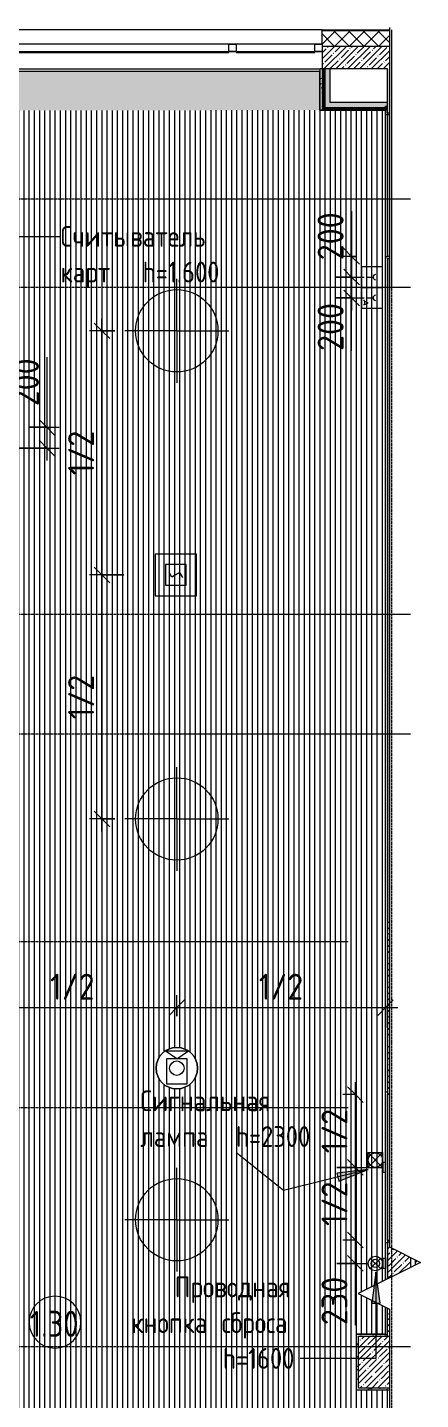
# Model space of a CAD drawing. Header units: millimetres. Extents: x 1311 to 195818, y -8553 to 29000.
# Drawn here: x 44247 to 48033, y 10590 to 23800 of the extents above; entities that cross this region are included whole.
import ezdxf

# ---------------------------------------------------------------- set-up
doc = ezdxf.new("R2010")
doc.units = ezdxf.units.MM
doc.linetypes.add('Осевая', pattern=[31.75, 6.35, -4.7625, 15.875, -4.7625])
for name, color, linetype, lineweight in [('A-ANNO-DIMS', 7, 'Continuous', 9), ('A-ANNO-DIMS-100', 7, 'Continuous', 9), ('A-AREA-IDEN', 7, 'Continuous', 9), ('A-CLNG-PATT', 7, 'Continuous', 9), ('A-DETL-GENF', 7, 'Continuous', 9), ('A-GLAZ', 7, 'Continuous', 9), ('A-GLAZ-1', 7, 'Continuous', 13), ('A-WALL', 7, 'Continuous', 9), ('I-WALL', 7, 'Continuous', 9), ('Q-SPCQ', 7, 'Continuous', 9), ('S-COLS', 7, 'Continuous', 9), ('Оси', 7, 'Continuous', 9), ('Оси-2', 7, 'Осевая', 9)]:
    doc.layers.add(name, color=color, linetype=linetype, lineweight=lineweight)
for name, color, linetype, lineweight, true_color in [('A-ANNO-NOTE', 1, 'Continuous', 9, 0xff0000), ('A-CLNG-1', 7, 'Continuous', 9, 0xeaeaea), ('A-WALL-1', 7, 'Continuous', 9, 0x3c3c3c), ('A-WALL-2', 7, 'Continuous', 9, 0x535353), ('A-WALL-FNSH-1', 7, 'Continuous', 9, 0x3c3c3c), ('G-ANNO-TEXT-1', 7, 'Continuous', 9, 0x3c3c3c), ('I-WALL-1', 7, 'Continuous', 9, 0x535353), ('Q-SPCQ-1', 7, 'Continuous', 9, 0x008040), ('Q-SPCQ-2', 1, 'Continuous', 9, 0xff0000), ('S-COLS-1', 9, 'Continuous', 9, 0x808080), ('S-COLS-2', 7, 'Continuous', 9, 0x3c3c3c)]:
    doc.layers.add(name, color=color, linetype=linetype, lineweight=lineweight, true_color=true_color)
doc.layers.add('A-CLNG-PATT-1', color=7, linetype='Continuous', lineweight=9, transparency=1)
doc.styles.add('GOST Common_2', font='GOST_Common.ttf', dxfattribs={"width": 0.9, "height": 200})
doc.styles.add('GOST Common_3', font='GOST_Common.ttf', dxfattribs={"width": 0.9, "height": 250})
doc.styles.add('ISOCPEUR', font='isocpeur.ttf', dxfattribs={"width": 0.9, "height": 250})
doc.dimstyles.new('ISO-2_5_0_9К_БОЛЬШОЙ', dxfattribs={"dimscale": 304.8, "dimtxt": 248.995294, "dimasz": 0.492126, "dimexe": 0.393701, "dimexo": 0.984252, "dimgap": 0, "dimtad": 1, "dimdec": 0, "dimrnd": 10, "dimzin": 0, "dimdsep": 46, "dimtxsty": 'ISOCPEUR', "dimblk1": 'OBLIQUE', "dimblk2": 'OBLIQUE', "dimsah": 1, "dimcen": 0.09, "dimdle": 0.393701, "dimazin": 0, "dimtfac": 1, "dimtdec": 4, "dimtix": 1, "dimtmove": 0, "dimatfit": 3, "dimfxl": 1, "dimtvp": 1, "dimtolj": 1, "dimtzin": 0, "dimarcsym": 2})
doc.dimstyles.new('ISO-2_5_0_9К_БОЛЬШОЙ_1', dxfattribs={"dimscale": 304.8, "dimtxt": 248.995294, "dimasz": 0.492126, "dimexe": 0.393701, "dimexo": 0.984252, "dimgap": 0, "dimtad": 1, "dimdec": 0, "dimrnd": 10, "dimzin": 0, "dimdsep": 46, "dimtxsty": 'ISOCPEUR', "dimblk1": 'OBLIQUE', "dimblk2": 'OBLIQUE', "dimsah": 1, "dimcen": 0.09, "dimdle": 0.393701, "dimazin": 0, "dimtfac": 1, "dimtdec": 4, "dimtix": 1, "dimtmove": 1, "dimatfit": 3, "dimfxl": 1, "dimtvp": 1, "dimtolj": 1, "dimtzin": 0, "dimarcsym": 2})
pattern_1 = [(45, (9445.765, 0), (-57.02463, 57.02463), []), (45, (9502.79, 0), (-57.02463, 57.02463), [100.806, -20.161, 3.353, -16.808])]
pattern_2 = [(0, (9445.765, 0), (121.92, 30.48), [10.058, -81.382, 10.058, -81.382, -487.68]), (0, (9445.765, 0), (121.92, 30.48), [-182.88, 10.058, -172.822, 10.058, -81.382, -213.36]), (0, (9445.765, 0), (121.92, 30.48), [-457.2, 10.058, -50.902, 10.058, -142.342]), (120, (9491.485, 15.24), (-87.356454, 90.345817), [10.058, -81.382, 10.058, -81.382, -487.68]), (120, (9491.485, 15.24), (-87.356454, 90.345817), [-182.88, 10.058, -172.822, 10.058, -81.382, -213.36]), (120, (9491.485, 15.24), (-87.356454, 90.345817), [-457.2, 10.058, -50.902, 10.058, -142.342]), (240, (9506.725, 76.2), (-34.563546, -120.825817), [10.058, -81.382, 10.058, -81.382, -487.68]), (240, (9506.725, 76.2), (-34.563546, -120.825817), [-182.88, 10.058, -172.822, 10.058, -81.382, -213.36]), (240, (9506.725, 76.2), (-34.563546, -120.825817), [-457.2, 10.058, -50.902, 10.058, -142.342])]
pattern_3 = [(45, (9445.76, 0), (-106.066, 106.066), []), (135, (9445.76, 0), (-106.066, -106.066), [])]

# ---------------------------------------------------------------- blocks, each defined once
blk = doc.blocks.new('120_Окно_СКБ_2Ст - 120_Окно_СКБ_2Ст 3100х2500 _мал_створка слева_-22446080-Сводный план потолков 1 этажа в осях 1-12')
at = {"layer": 'A-GLAZ'}
for p, q in [((1550, -57), (-1550, -57)), ((-1550, -127), (1550, -127))]:
    blk.add_line(p, q, dxfattribs=at)
at = {"layer": 'A-GLAZ-1'}
for p, q in [((-1550, -127), (-1550, -57)), ((-1550, -57), (-1480, -57)), ((-1480, -127), (-1550, -127)), ((-1480, -57), (-1480, -127)), ((-1480, -127), (-1480, -137)), ((-1430, -137), (-1430, -127)), ((600, -137), (600, -127)), ((650, -127), (650, -57)), ((650, -57), (720, -57)), ((720, -127), (650, -127)), ((650, -137), (650, -127)), ((720, -57), (720, -127)), ((720, -127), (720, -137)), ((770, -137), (770, -127)), ((1430, -137), (1430, -127)), ((1480, -127), (1480, -57)), ((1480, -57), (1550, -57)), ((1550, -127), (1480, -127)), ((1480, -137), (1480, -127)), ((1550, -57), (1550, -127)), ((-1480, -137), (650, -137)), ((720, -137), (1480, -137))]:
    blk.add_line(p, q, dxfattribs=at)
blk = doc.blocks.new('BSC_Колонна _Прямоугольная - 500х500-V52-Сводный план потолков 1 этажа в осях 1-12')
at = {"layer": 'S-COLS-1'}
h = blk.add_hatch(dxfattribs=at)
h.set_pattern_fill('FP_76', color=256, style=0, pattern_type=2)
h.set_pattern_definition([(45, (-38240, -10950), (-57.02463, 57.02463), []), (45, (-38182.975, -10950), (-57.02463, 57.02463), [100.806, -20.161, 3.353, -16.808])])
h.paths.add_polyline_path([(-250, -250), (48, -250), (48, 250), (-250, 250), (-250, -70)])
at = {"layer": 'S-COLS-2'}
for p, q in [((-250, 250), (48, 250)), ((-250, -250), (-250, 250)), ((48, -250), (-250, -250))]:
    blk.add_line(p, q, dxfattribs=at)
blk = doc.blocks.new('Видеокамера - Желтый-29490382-Сводный план потолков 1 этажа в осях 1-12')
at = {"layer": 'Q-SPCQ-1'}
for p, q in [((89, 100), (-151, 100)), ((-151, 100), (-151, -100)), ((89, 0), (167, 111)), ((89, -100), (89, 100)), ((89, 0), (167, -111)), ((167, 111), (167, -111)), ((-151, -100), (89, -100))]:
    blk.add_line(p, q, dxfattribs=at)
for radius in [200, 70]:
    blk.add_circle((0, 0), radius, dxfattribs=at)
for start, end in [(0, 180), (180, 360)]:
    blk.add_arc((0, 0), 200, start, end, dxfattribs=at)
blk = doc.blocks.new('Проводная кнопка сброса GC-0421W1 - Кнопка выхода 2-29715370-Сводный план потолков 1 этажа в осях 1-12')
at = {"layer": 'Q-SPCQ-1'}
for p, q in [((75, 148), (174, 49)), ((174, 147), (75, 48)), ((75, 0), (75, 21)), ((75, 21), (175, 21)), ((175, 0), (75, 0)), ((175, 21), (175, 0))]:
    blk.add_line(p, q, dxfattribs=at)
for centre, radius in [((124, 97), 70), ((125, 98), 40)]:
    blk.add_circle(centre, radius, dxfattribs=at)
blk = doc.blocks.new('оповещатель охранно-звуковойrfa - Сигнальная лампа-29714515-Сводный план потолков 1 этажа в осях 1-12')
at = {"layer": 'Q-SPCQ-1'}
for p, q in [((267, 169), (125, 169)), ((125, 169), (125, 27)), ((125, 169), (267, 27)), ((267, 169), (125, 27)), ((267, 169), (267, 27)), ((75, 0), (75, 21)), ((75, 21), (175, 21)), ((175, 0), (75, 0)), ((267, 27), (125, 27)), ((175, 21), (175, 0))]:
    blk.add_line(p, q, dxfattribs=at)
blk.add_circle((195, 97), 70, dxfattribs=at)
blk = doc.blocks.new('Извещатель потолочный - Монтируемые на перекрытии-30351624-Сводный план потолков 1 этажа в осях 1-12')
at = {"layer": 'Q-SPCQ'}
for p, q in [((-300, 300), (-300, -100)), ((100, 300), (-300, 300)), ((100, -100), (100, 300)), ((0, 200), (-200, 200)), ((-200, 200), (-200, 0)), ((-122, 139), (-75, 166)), ((-100, 100), (-122, 139)), ((0, 0), (0, 200)), ((-200, 0), (0, 0)), ((-125, 34), (-78, 61)), ((-78, 61), (-100, 100)), ((-300, -100), (100, -100))]:
    blk.add_line(p, q, dxfattribs=at)
blk = doc.blocks.new('Дистанционный пожарный извещатель - Монтируемые на перекрытии-30348713-Сводный план потолков 1 этажа в осях 1-12')
at = {"layer": 'Q-SPCQ'}
for p, q in [((0, 200), (-200, 200)), ((-200, 200), (-200, 0)), ((0, 0), (0, 200)), ((-200, 0), (0, 0)), ((-100, 50), (-100, 110)), ((-73, 28), (-73, 18)), ((-67, 28), (-73, 28)), ((-50, 64), (-67, 28)), ((-67, 28), (-37, 28)), ((-37, 28), (-50, 64)), ((-37, 28), (-32, 28)), ((-32, 28), (-32, 18))]:
    blk.add_line(p, q, dxfattribs=at)
blk.add_arc((-100, 135), 25, 180, 360, dxfattribs=at)
blk = doc.blocks.new('Извещатель пожарный ручной - Монтируемые на перекрытии-V72-Сводный план потолков 1 этажа в осях 1-12')
at = {"layer": 'Q-SPCQ'}
for p, q in [((0, 200), (-200, 200)), ((-200, 200), (-200, 0)), ((0, 0), (0, 200)), ((-200, 0), (0, 0)), ((-100, 50), (-100, 110))]:
    blk.add_line(p, q, dxfattribs=at)
blk.add_arc((-100, 135), 25, 180, 360, dxfattribs=at)
blk = doc.blocks.new('DET_L_Линия разрыва - М100-30654710-Сводный план потолков 1 этажа в осях 1-12')
at = {"layer": 'A-DETL-GENF'}
for p, q in [((11890, 300), (11740, 0)), ((12190, -300), (11890, 300)), ((11740, 0), (0, 0)), ((12340, 0), (12190, -300)), ((24080, 0), (12340, 0))]:
    blk.add_line(p, q, dxfattribs=at)
blk = doc.blocks.new('DIMBLOCK32-Сводный план потолков 1 этажа в осях 1-12')
at = {"layer": 'A-ANNO-DIMS-100'}
for p, q in [((43676, 14169), (43676, 14483)), ((45686, 14280), (45686, 14483)), ((43556, 14363), (45686, 14363)), ((43676, 14363), (43676, 14169)), ((45686, 14363), (45686, 14280))]:
    blk.add_line(p, q, dxfattribs=at)
at = {"layer": 'A-ANNO-DIMS-100', "lineweight": 20}
for p, q in [((43676, 14363), (43751, 14438)), ((45686, 14363), (45761, 14438)), ((43676, 14363), (43601, 14288)), ((45686, 14363), (45611, 14288))]:
    blk.add_line(p, q, dxfattribs=at)
at = {"layer": 'A-ANNO-DIMS-100', "color": 0, "insert": (44465, 14689), "char_height": 250, "width": 517.14, "attachment_point": 1, "line_spacing_factor": 1.149209, "style": 'ISOCPEUR'}
blk.add_mtext('1/2', dxfattribs=at)
blk = doc.blocks.new('_Oblique')
at = {"color": 0, "linetype": 'ByBlock', "lineweight": -2}
blk.add_line((-0.5, -0.5), (0.5, 0.5), dxfattribs=at)
blk = doc.blocks.new('DIMBLOCK33-Сводный план потолков 1 этажа в осях 1-12')
at = {"layer": 'A-ANNO-DIMS-100'}
for p, q in [((45686, 14280), (45686, 14483)), ((47696, 14169), (47696, 14483)), ((45686, 14363), (47816, 14363)), ((45686, 14363), (45686, 14280)), ((47696, 14363), (47696, 14169))]:
    blk.add_line(p, q, dxfattribs=at)
at = {"layer": 'A-ANNO-DIMS-100', "lineweight": 20}
for p, q in [((45686, 14363), (45761, 14438)), ((47696, 14363), (47771, 14438)), ((45686, 14363), (45611, 14288)), ((47696, 14363), (47621, 14288))]:
    blk.add_line(p, q, dxfattribs=at)
at = {"layer": 'A-ANNO-DIMS-100', "color": 0, "insert": (46475, 14689), "char_height": 250, "width": 517.14, "attachment_point": 1, "line_spacing_factor": 1.149209, "style": 'ISOCPEUR'}
blk.add_mtext('1/2', dxfattribs=at)
blk = doc.blocks.new('DIMBLOCK39-Сводный план потолков 1 этажа в осях 1-12')
at = {"layer": 'A-ANNO-DIMS-100'}
for p, q in [((44434, 20626), (44434, 20052)), ((44266, 19950), (44554, 19950)), ((44434, 19950), (44266, 19950)), ((44434, 20070), (44434, 19630)), ((44434, 20052), (44434, 19850)), ((43956, 19750), (44554, 19750)), ((44434, 19750), (43956, 19750))]:
    blk.add_line(p, q, dxfattribs=at)
at = {"layer": 'A-ANNO-DIMS-100', "lineweight": 20}
for p, q in [((44434, 19950), (44359, 20025)), ((44434, 19950), (44509, 19875)), ((44434, 19750), (44359, 19825)), ((44434, 19750), (44509, 19675))]:
    blk.add_line(p, q, dxfattribs=at)
at = {"layer": 'A-ANNO-DIMS-100', "color": 0, "insert": (44108, 20152), "char_height": 250, "width": 568.86, "attachment_point": 1, "rotation": 90, "line_spacing_factor": 1.149209, "style": 'ISOCPEUR'}
blk.add_mtext('200', dxfattribs=at)
blk = doc.blocks.new('Марка_Помещения - Номер-25198446-Сводный план потолков 1 этажа в осях 1-12')
at = {"layer": 'A-AREA-IDEN'}
for start, end in [(360, 180), (180, 360)]:
    blk.add_arc((0, 0), 2.5, start, end, dxfattribs=at)
blk = doc.blocks.new('DIMBLOCK45-Сводный план потолков 1 этажа в осях 1-12')
at = {"layer": 'A-ANNO-DIMS-100', "lineweight": 20}
for p, q in [((47406, 12125), (47331, 12200)), ((47406, 12125), (47481, 12050)), ((47406, 11900), (47331, 11975)), ((47406, 11900), (47481, 11825))]:
    blk.add_line(p, q, dxfattribs=at)
at = {"layer": 'A-ANNO-DIMS-100'}
for p, q in [((47406, 12245), (47406, 11780)), ((47416, 12125), (47286, 12125)), ((47406, 12125), (47416, 12125)), ((47228, 11900), (47526, 11900)), ((47406, 11900), (47228, 11900)), ((47406, 11881), (47406, 12013)), ((47406, 11306), (47406, 11881))]:
    blk.add_line(p, q, dxfattribs=at)
at = {"layer": 'A-ANNO-DIMS-100', "color": 0, "insert": (47079, 11306), "char_height": 250, "width": 568.86, "attachment_point": 1, "rotation": 90, "line_spacing_factor": 1.149209, "style": 'ISOCPEUR'}
blk.add_mtext('230', dxfattribs=at)
blk = doc.blocks.new('DIMBLOCK46-Сводный план потолков 1 этажа в осях 1-12')
at = {"layer": 'A-ANNO-DIMS-100'}
for p, q in [((47226, 12825), (47526, 12825)), ((47406, 12825), (47226, 12825)), ((47406, 12005), (47406, 12825)), ((47416, 12125), (47286, 12125)), ((47406, 12125), (47416, 12125))]:
    blk.add_line(p, q, dxfattribs=at)
at = {"layer": 'A-ANNO-DIMS-100', "lineweight": 20}
for p, q in [((47406, 12825), (47331, 12900)), ((47406, 12825), (47481, 12750)), ((47406, 12125), (47331, 12200)), ((47406, 12125), (47481, 12050))]:
    blk.add_line(p, q, dxfattribs=at)
at = {"layer": 'A-ANNO-DIMS-100', "color": 0, "insert": (47079, 12260), "char_height": 250, "width": 517.14, "attachment_point": 1, "rotation": 90, "line_spacing_factor": 1.149209, "style": 'ISOCPEUR'}
blk.add_mtext('1/2', dxfattribs=at)
blk = doc.blocks.new('DIMBLOCK47-Сводный план потолков 1 этажа в осях 1-12')
at = {"layer": 'A-ANNO-DIMS-100'}
for p, q in [((47406, 12825), (47406, 13645)), ((47416, 13525), (47286, 13525)), ((47406, 13525), (47416, 13525)), ((47226, 12825), (47526, 12825)), ((47406, 12825), (47226, 12825))]:
    blk.add_line(p, q, dxfattribs=at)
at = {"layer": 'A-ANNO-DIMS-100', "lineweight": 20}
for p, q in [((47406, 13525), (47331, 13600)), ((47406, 13525), (47481, 13450)), ((47406, 12825), (47331, 12900)), ((47406, 12825), (47481, 12750))]:
    blk.add_line(p, q, dxfattribs=at)
at = {"layer": 'A-ANNO-DIMS-100', "color": 0, "insert": (47079, 12960), "char_height": 250, "width": 517.14, "attachment_point": 1, "rotation": 90, "line_spacing_factor": 1.149209, "style": 'ISOCPEUR'}
blk.add_mtext('1/2', dxfattribs=at)
blk = doc.blocks.new('DIMBLOCK89-Сводный план потолков 1 этажа в осях 1-12')
at = {"layer": 'A-ANNO-DIMS-100'}
for p, q in [((45177, 18529), (44845, 18529)), ((44965, 16059), (44965, 18529)), ((44965, 18529), (45177, 18529)), ((45088, 16179), (44845, 16179)), ((44965, 16179), (45088, 16179))]:
    blk.add_line(p, q, dxfattribs=at)
at = {"layer": 'A-ANNO-DIMS-100', "lineweight": 20}
for p, q in [((44965, 18529), (44890, 18604)), ((44965, 18529), (45040, 18454)), ((44965, 16179), (44890, 16254)), ((44965, 16179), (45040, 16104))]:
    blk.add_line(p, q, dxfattribs=at)
at = {"layer": 'A-ANNO-DIMS-100', "color": 0, "insert": (44639, 17139), "char_height": 250, "width": 517.14, "attachment_point": 1, "rotation": 90, "line_spacing_factor": 1.149209, "style": 'ISOCPEUR'}
blk.add_mtext('1/2', dxfattribs=at)
blk = doc.blocks.new('DIMBLOCK90-Сводный план потолков 1 этажа в осях 1-12')
at = {"layer": 'A-ANNO-DIMS-100'}
for p, q in [((45088, 20879), (44845, 20879)), ((44965, 18529), (44965, 20999)), ((44965, 20879), (45088, 20879)), ((45177, 18529), (44845, 18529)), ((44965, 18529), (45177, 18529))]:
    blk.add_line(p, q, dxfattribs=at)
at = {"layer": 'A-ANNO-DIMS-100', "lineweight": 20}
for p, q in [((44965, 20879), (44890, 20954)), ((44965, 20879), (45040, 20804)), ((44965, 18529), (44890, 18604)), ((44965, 18529), (45040, 18454))]:
    blk.add_line(p, q, dxfattribs=at)
at = {"layer": 'A-ANNO-DIMS-100', "color": 0, "insert": (44639, 19489), "char_height": 250, "width": 517.14, "attachment_point": 1, "rotation": 90, "line_spacing_factor": 1.149209, "style": 'ISOCPEUR'}
blk.add_mtext('1/2', dxfattribs=at)
blk = doc.blocks.new('DIMBLOCK115-Сводный план потолков 1 этажа в осях 1-12')
at = {"layer": 'A-ANNO-DIMS-100'}
for p, q in [((47369, 22032), (47369, 21458)), ((47369, 21716), (47369, 21396)), ((47416, 21596), (47249, 21596)), ((47369, 21596), (47416, 21596)), ((47369, 21458), (47369, 21496)), ((47215, 21396), (47489, 21396)), ((47369, 21396), (47215, 21396))]:
    blk.add_line(p, q, dxfattribs=at)
at = {"layer": 'A-ANNO-DIMS-100', "lineweight": 20}
for p, q in [((47369, 21596), (47294, 21671)), ((47369, 21596), (47444, 21521)), ((47369, 21396), (47294, 21471)), ((47369, 21396), (47444, 21321))]:
    blk.add_line(p, q, dxfattribs=at)
at = {"layer": 'A-ANNO-DIMS-100', "color": 0, "insert": (47042, 21558), "char_height": 250, "width": 568.86, "attachment_point": 1, "rotation": 90, "line_spacing_factor": 1.149209, "style": 'ISOCPEUR'}
blk.add_mtext('200', dxfattribs=at)
blk = doc.blocks.new('DIMBLOCK116-Сводный план потолков 1 этажа в осях 1-12')
at = {"layer": 'A-ANNO-DIMS-100', "lineweight": 20}
for p, q in [((47369, 21396), (47294, 21471)), ((47369, 21196), (47294, 21271)), ((47369, 21396), (47444, 21321)), ((47369, 21196), (47444, 21121))]:
    blk.add_line(p, q, dxfattribs=at)
at = {"layer": 'A-ANNO-DIMS-100'}
for p, q in [((47215, 21396), (47489, 21396)), ((47369, 21396), (47215, 21396)), ((47369, 21396), (47369, 21076)), ((47369, 21259), (47369, 21296)), ((47215, 21196), (47489, 21196)), ((47369, 21196), (47215, 21196)), ((47369, 20685), (47369, 21259))]:
    blk.add_line(p, q, dxfattribs=at)
at = {"layer": 'A-ANNO-DIMS-100', "color": 0, "insert": (47042, 20685), "char_height": 250, "width": 568.86, "attachment_point": 1, "rotation": 90, "line_spacing_factor": 1.149209, "style": 'ISOCPEUR'}
blk.add_mtext('200', dxfattribs=at)

msp = doc.modelspace()

# ---------------------------------------------------------------- hatches: boundary and pattern name
at = {"layer": 'A-CLNG-PATT'}
h = msp.add_hatch(dxfattribs=at)
h.set_pattern_fill('FP_86', color=256, style=0, pattern_type=2)
h.set_pattern_definition([(90, (42115.265, 911.95), (50, -3e-15), [])])
h.paths.add_polyline_path([(29675.8, 7920), (47733.4, 7920), (47733.4, 10680), (47415.8, 10680), (47415.8, 11220), (47695.8, 11221), (47694.8, 11479.2), (47433.4, 11609.9), (47695.8, 11741), (47695.8, 23003), (46780.2, 23002.7), (43675.8, 22998.7), (43675.8, 13760), (37505.8, 13759), (37505.8, 10880), (32015.8, 10880), (32014.8, 11880), (29675.8, 11880), (29675.8, 9487.9), (29677.7, 9492.9), (29705.1, 9532.6), (29741.2, 9564.6), (29783.8, 9587), (29830.7, 9598.5), (29878.9, 9598.5), (29925.7, 9587), (29968.4, 9564.6), (30004.5, 9532.6), (30031.9, 9492.9), (30049, 9447.9), (30054.8, 9400), (30049, 9352.1), (30031.9, 9307.1), (30004.5, 9267.4), (29968.4, 9235.4), (29925.7, 9213), (29878.9, 9201.5), (29830.7, 9201.5), (29783.8, 9213), (29741.2, 9235.4), (29705.1, 9267.4), (29677.7, 9307.1), (29675.8, 9309.2), (29675.8, 8141.5)])
h.paths.add_polyline_path([(47674.8, 11850), (47674.8, 11950), (47694.8, 11950), (47694.8, 11850)])
h.paths.add_polyline_path([(47694.8, 12775), (47674.8, 12775), (47674.8, 12875), (47694.8, 12875)])
h.paths.add_polyline_path([(37770.9, 13340.5), (37722.7, 13340.5), (37675.8, 13352), (37633.2, 13374.4), (37597.1, 13406.4), (37569.7, 13446.1), (37552.6, 13491.1), (37546.8, 13539), (37552.6, 13586.9), (37569.7, 13631.9), (37597.1, 13671.6), (37633.2, 13703.6), (37675.8, 13726), (37722.7, 13737.5), (37770.9, 13737.5), (37817.7, 13726), (37860.4, 13703.6), (37896.5, 13671.6), (37923.9, 13631.9), (37941, 13586.9), (37946.8, 13539), (37941, 13491.1), (37923.9, 13446.1), (37896.5, 13406.4), (37860.4, 13374.4), (37817.7, 13352)])
h.paths.add_polyline_path([(45685.8, 13580), (45637.9, 13585.8), (45592.8, 13602.9), (45553.1, 13630.3), (45521.2, 13666.4), (45497.8, 13712.9), (45487.2, 13760), (45487.2, 13804.1), (45498.8, 13850.9), (45521.2, 13893.6), (45553.1, 13929.7), (45592.8, 13957.1), (45637.9, 13974.2), (45685.8, 13980), (45733.6, 13974.2), (45778.7, 13957.1), (45818.4, 13929.7), (45850.4, 13893.6), (45872.8, 13850.9), (45884.3, 13804.1), (45884.3, 13755.9), (45872.8, 13709.1), (45850.4, 13666.4), (45818.4, 13630.3), (45778.7, 13602.9), (45733.6, 13585.8)])
h.paths.add_polyline_path([(43676.8, 19925), (43676.8, 19975), (43691.8, 19975), (43691.8, 19925)])
at = {"layer": 'A-CLNG-PATT-1'}
msp.add_hatch(color=256, dxfattribs=at).paths.add_polyline_path([(44005.8, 23000), (47065.8, 23004), (47064.8, 23380), (44005.8, 23380), (44005.8, 23003)])
at = {"layer": 'A-WALL'}
h = msp.add_hatch(dxfattribs=at)
h.set_pattern_fill('FP_6', color=256, style=0, pattern_type=2)
h.set_pattern_definition([(45, (9445.76, 0), (-70.71068, 70.71068), []), (135, (9445.76, 0), (-70.71068, -70.71068), [])])
h.paths.add_polyline_path([(47695.8, 23620), (47733.4, 23620), (47733.4, 23769.7), (47085.8, 23769.7), (47085.8, 23620), (47414.1, 23620)])
h.paths.add_polyline_path([(43455.8, 23620), (43985.8, 23620), (43985.8, 23769.7), (43305.8, 23769.7), (43305.8, 23620)])
at = {"layer": 'G-ANNO-TEXT-1'}
for points in [[(47527.2, 12803.3), (47226.4, 12770.1), (47245.3, 12693.4)], [(47603.3, 11816), (47563.8, 11516), (47642.8, 11516)]]:
    msp.add_hatch(color=256, dxfattribs=at).paths.add_polyline_path(points)
at = {"layer": 'I-WALL'}
h = msp.add_hatch(dxfattribs=at)
h.set_pattern_fill('FP_1', color=256, style=0, pattern_type=2)
h.set_pattern_definition(pattern_1)
h.paths.add_polyline_path([(47733.4, 23400), (47733.4, 23620), (47085.8, 23620), (47085.8, 23400), (47715.8, 23400)])
h.paths.add_polyline_path([(43455.8, 23400), (43985.8, 23400), (43985.8, 23620), (43055.8, 23620), (43055.8, 23400), (43305.8, 23400)])
h = msp.add_hatch(dxfattribs=at)
h.set_pattern_fill('FP_84', color=256, style=0, pattern_type=2)
h.set_pattern_definition(pattern_2)
h.paths.add_polyline_path([(47085.8, 23024), (47085.8, 23400), (47065.8, 23400), (47065.8, 23024), (47072.5, 23024)])
h = msp.add_hatch(dxfattribs=at)
h.set_pattern_fill('FP_92', color=256, style=0, pattern_type=2)
h.set_pattern_definition(pattern_3)
h.paths.add_polyline_path([(47085.8, 23024), (47098.3, 23024), (47098.3, 23400), (47085.8, 23400), (47085.8, 23060.3)])
h = msp.add_hatch(dxfattribs=at)
h.set_pattern_fill('FP_92', color=256, style=0, pattern_type=2)
h.set_pattern_definition(pattern_3)
h.paths.add_polyline_path([(47098.3, 23024), (47110.8, 23024), (47110.8, 23400), (47098.3, 23400), (47098.3, 23079)])
for points in [[(47160.8, 23029), (47160.8, 23400), (47110.8, 23400), (47110.8, 23029)], [(47715.8, 23029), (47715.8, 23079), (47160.8, 23079), (47160.8, 23029), (47707.1, 23029)]]:
    msp.add_hatch(color=256, dxfattribs=at).paths.add_polyline_path(points)
h = msp.add_hatch(dxfattribs=at)
h.set_pattern_fill('FP_1', color=256, style=0, pattern_type=2)
h.set_pattern_definition(pattern_1)
h.paths.add_polyline_path([(47733.4, 15200), (47733.4, 21575.3), (47715.8, 21575.3), (47715.8, 15200)])
h.paths.add_polyline_path([(47715.8, 22975.3), (47733.4, 22975.3), (47733.4, 23400), (47715.8, 23400), (47715.8, 22998.7)])
h = msp.add_hatch(dxfattribs=at)
h.set_pattern_fill('FP_84', color=256, style=0, pattern_type=2)
h.set_pattern_definition(pattern_2)
h.paths.add_polyline_path([(47695.8, 23004), (47695.8, 23024), (47065.8, 23024), (47065.8, 23004), (47414.1, 23004)])
h = msp.add_hatch(dxfattribs=at)
h.set_pattern_fill('FP_92', color=256, style=0, pattern_type=2)
h.set_pattern_definition(pattern_3)
h.paths.add_polyline_path([(47701.6, 23016.5), (47715.8, 23016.5), (47715.8, 23029), (47110.8, 23029), (47110.9, 23024), (47695.8, 23024), (47695.8, 23016.5)])
h = msp.add_hatch(dxfattribs=at)
h.set_pattern_fill('FP_92', color=256, style=0, pattern_type=2)
h.set_pattern_definition(pattern_3)
h.paths.add_polyline_path([(47715.8, 23004), (47715.8, 23016.5), (47695.8, 23016), (47696.2, 23004)])
h = msp.add_hatch(dxfattribs=at)
h.set_pattern_fill('FP_84', color=256, style=0, pattern_type=2)
h.set_pattern_definition(pattern_2)
h.paths.add_polyline_path([(47715.8, 11220), (47715.8, 11468.7), (47695.8, 11478.7), (47695.8, 11220)])
h.paths.add_polyline_path([(47695.8, 11741), (47715.8, 11751), (47715.8, 12100), (47695.8, 12100), (47695.8, 11855.8)])
h.paths.add_polyline_path([(47715.8, 13550), (47715.1, 21595.3), (47695.8, 21595.3), (47695.8, 13550)])
h = msp.add_hatch(dxfattribs=at)
h.set_pattern_fill('FP_84', color=256, style=0, pattern_type=2)
h.set_pattern_definition(pattern_2)
h.paths.add_polyline_path([(47715.8, 21575.3), (47733.4, 21575.3), (47733.4, 21595.3), (47715.8, 21595.3)])
h = msp.add_hatch(dxfattribs=at)
h.set_pattern_fill('FP_1', color=256, style=0, pattern_type=2)
h.set_pattern_definition(pattern_1)
h.paths.add_polyline_path([(47733.4, 11200), (47733.4, 11459.9), (47715.8, 11468.7), (47715.8, 11200), (47727.4, 11200)])
h.paths.add_polyline_path([(47715.8, 11751), (47935.8, 11861), (47935.8, 11958.7), (47733.4, 12059.9), (47733.4, 12125), (47715.8, 12125), (47715.8, 11855.8)])
h.paths.add_polyline_path([(47733.4, 13525), (47733.4, 15200), (47715.8, 15200), (47715.8, 13525)])
h = msp.add_hatch(dxfattribs=at)
h.set_pattern_fill('FP_1', color=256, style=0, pattern_type=2)
h.set_pattern_definition(pattern_1)
h.paths.add_polyline_path([(47985.8, 11886), (48033.4, 11909.9), (47985.8, 11933.7), (47985.8, 11909.9)])
h = msp.add_hatch(dxfattribs=at)
h.set_pattern_fill('FP_84', color=256, style=0, pattern_type=2)
h.set_pattern_definition(pattern_2)
h.paths.add_polyline_path([(47435.8, 10700), (47435.8, 11220), (47415.8, 11220), (47415.8, 10700)])
h = msp.add_hatch(dxfattribs=at)
h.set_pattern_fill('FP_84', color=256, style=0, pattern_type=2)
h.set_pattern_definition(pattern_2)
h.paths.add_polyline_path([(47695.8, 11200), (47715.8, 11200), (47715.8, 11220), (47435.8, 11220), (47435.8, 11200), (47445.2, 11200)])
h = msp.add_hatch(dxfattribs=at)
h.set_pattern_fill('FP_84', color=256, style=0, pattern_type=2)
h.set_pattern_definition(pattern_2)
h.paths.add_polyline_path([(47435.8, 10680), (47733.4, 10680), (47733.4, 10700), (47415.8, 10700), (47415.8, 10680)])

# ---------------------------------------------------------------- linework, layer by layer
at = {"layer": 'A-ANNO-NOTE'}
for p, q in [((45685.8, 20879), (45685.8, 21379)), ((45685.8, 20879), (45185.8, 20879)), ((45685.8, 20879), (45685.8, 20379)), ((45685.8, 20879), (46185.8, 20879)), ((45685.8, 16179), (45685.8, 16679)), ((45685.8, 16179), (45185.8, 16179)), ((45685.8, 16179), (45685.8, 15679)), ((45685.8, 16179), (46185.8, 16179)), ((45685.8, 12321), (45685.8, 12821)), ((45685.8, 12321), (45185.8, 12321)), ((45685.8, 12321), (45685.8, 11821)), ((45685.8, 12321), (46185.8, 12321))]:
    msp.add_line(p, q, dxfattribs=at)
for centre in [(45685.8, 20879), (45685.8, 16179), (45685.8, 12321)]:
    msp.add_circle(centre, 396.5, dxfattribs=at)
at = {"layer": 'A-CLNG-1'}
for p, q in [((44005.8, 23380), (47065.8, 23380)), ((47064.8, 23379.5), (47064.8, 23380)), ((47065.8, 23000), (47065.8, 23380)), ((47695.8, 23000), (47065.8, 23000)), ((47694.8, 23003), (47695.8, 23003)), ((47695.8, 11741), (47695.8, 22975.3)), ((47695.8, 11221), (47695.8, 11478.7))]:
    msp.add_line(p, q, dxfattribs=at)
at = {"layer": 'A-WALL'}
for p, q in [((47085.8, 23772.7), (47733.4, 23772.7)), ((47085.8, 23769.7), (47733.4, 23769.7)), ((47085.8, 23620), (47733.4, 23620)), ((47098.3, 23400), (47098.3, 23016.5)), ((47110.8, 23400), (47110.8, 23029)), ((47098.3, 23016.5), (47715.8, 23016.5)), ((47110.8, 23029), (47715.8, 23029)), ((47715.8, 21595.3), (47733.4, 21595.3))]:
    msp.add_line(p, q, dxfattribs=at)
at = {"layer": 'A-WALL-1'}
for p, q in [((47085.8, 23637.7), (47085.8, 23769.7)), ((47085.8, 23567.7), (47085.8, 23004)), ((47715.8, 23400), (47065.8, 23400)), ((47065.8, 23380), (47065.8, 23400)), ((47160.8, 23400), (47160.8, 23079)), ((47715.8, 22975.3), (47715.8, 23400)), ((47715.8, 23004), (47064.8, 23004)), ((47085.8, 23024), (47695.8, 23024)), ((47160.8, 23079), (47715.8, 23079)), ((47695.8, 23041.5), (47715.8, 23041.5)), ((47733.4, 22975.3), (47715.8, 22975.3)), ((47695.8, 21595.3), (47715.8, 21595.3)), ((47715.8, 21575.3), (47733.4, 21575.3)), ((47715.8, 21575.3), (47715.8, 13525)), ((47715.8, 13550), (47695.8, 13550)), ((47733.4, 13525), (47715.8, 13525)), ((47695.8, 12100), (47715.8, 12100)), ((47715.8, 12125), (47733.4, 12125)), ((47715.8, 12125), (47715.8, 11751)), ((47935.8, 11958.7), (47935.8, 11861)), ((47985.8, 11886), (47985.8, 11933.7)), ((47715.8, 11200), (47715.8, 11468.7)), ((47415.8, 10680), (47415.8, 11220)), ((47415.8, 11220), (47695.8, 11220)), ((47695.8, 11220), (47695.8, 11221)), ((47733.4, 10680), (47415.8, 10680))]:
    msp.add_line(p, q, dxfattribs=at)
at = {"layer": 'A-WALL-2'}
msp.add_line((47085.8, 23777.7), (43985.8, 23777.7), dxfattribs=at)
at = {"layer": 'A-WALL-FNSH-1'}
for p, q in [((47085.8, 23777.7), (47733.4, 23777.7)), ((47085.8, 23769.7), (47085.8, 23777.7)), ((47064.8, 23003), (47064.8, 23379.5)), ((47064.8, 23379.5), (47065.8, 23379.5)), ((47694.8, 23003), (47064.8, 23003)), ((47694.8, 23004), (47694.8, 23041.5)), ((47694.8, 23041.5), (47695.8, 23041.5)), ((47694.8, 22975.3), (47694.8, 23003)), ((47695.8, 23041.5), (47695.8, 22975.3)), ((47695.8, 22975.3), (47694.8, 22975.3)), ((47695.8, 22960.3), (47733.4, 22960.3)), ((47733.4, 22959.3), (47695.8, 22959.3)), ((47694.8, 13525), (47694.8, 21575.3)), ((47694.8, 21575.3), (47695.8, 21575.3)), ((47715.8, 21595.3), (47715.8, 21596.3)), ((47715.8, 21596.3), (47733.4, 21596.3)), ((47695.8, 13525), (47694.8, 13525)), ((47694.8, 11740.5), (47694.8, 12125)), ((47694.8, 12125), (47695.8, 12125)), ((47694.8, 11221), (47694.8, 11479.2)), ((47414.8, 10679), (47414.8, 11221)), ((47414.8, 11221), (47694.8, 11221)), ((47733.4, 10679), (47414.8, 10679))]:
    msp.add_line(p, q, dxfattribs=at)
at = {"layer": 'G-ANNO-TEXT-1'}
for p, q in [((43836, 21788.2), (44565.1, 21788.2)), ((46712.7, 12603.3), (46264.3, 12962.2)), ((47527.2, 12803.3), (46712.7, 12603.3)), ((47527.2, 12803.3), (47226.4, 12770.1)), ((47226.4, 12770.1), (47245.3, 12693.4)), ((47245.3, 12693.4), (47527.2, 12803.3)), ((47603.3, 11816), (47563.8, 11516)), ((47642.8, 11516), (47603.3, 11816)), ((47603.3, 11816), (47603.3, 10985.8)), ((47563.8, 11516), (47642.8, 11516)), ((47603.3, 10985.8), (46873.6, 10985.8))]:
    msp.add_line(p, q, dxfattribs=at)
at = {"layer": 'I-WALL-1'}
for p, q in [((44005.8, 23400), (47065.8, 23400)), ((47694.8, 22975.3), (47694.8, 21575.3)), ((47715.8, 22975.3), (47715.8, 21596.3)), ((47694.8, 13525), (47694.8, 12125)), ((47715.8, 13525), (47715.8, 12125))]:
    msp.add_line(p, q, dxfattribs=at)
at = {"layer": 'Оси'}
for p, q in [((47755.8, 21277.7), (47755.8, 23777.7)), ((45435.8, 22150), (47935.8, 22150)), ((45435.8, 21300), (47935.8, 21300)), ((45435.8, 18150), (47935.8, 18150)), ((45435.8, 17000), (47935.8, 17000)), ((44835.8, 15000), (47335.8, 15000)), ((44835.8, 13400), (47335.8, 13400)), ((45435.8, 11100), (47935.8, 11100))]:
    msp.add_line(p, q, dxfattribs=at)
at = {"layer": 'Оси-2'}
for p, q in [((9007.3, 22150), (45435.8, 22150)), ((9007.3, 21300), (45435.8, 21300)), ((47755.8, 593.7), (47755.8, 21277.7)), ((9007.3, 18150), (45435.8, 18150)), ((9007.3, 17000), (45435.8, 17000)), ((9007.3, 15000), (44835.8, 15000)), ((9007.3, 13400), (44835.8, 13400)), ((9007.3, 11100), (45435.8, 11100))]:
    msp.add_line(p, q, dxfattribs=at)

# ---------------------------------------------------------------- block references
at = {"layer": 'A-AREA-IDEN', "xscale": 99.99999999999993, "yscale": 99.99999999999993, "zscale": 99.99999999999993}
msp.add_blockref('Марка_Помещения - Номер-25198446-Сводный план потолков 1 этажа в осях 1-12', (44512.9, 11334.8), dxfattribs=at)
at = {"layer": 'A-DETL-GENF', "rotation": 90.00000000000031}
msp.add_blockref('DET_L_Линия разрыва - М100-30654710-Сводный план потолков 1 этажа в осях 1-12', (47733.4, -280), dxfattribs=at)
at = {"layer": 'A-GLAZ'}
msp.add_blockref('120_Окно_СКБ_2Ст - 120_Окно_СКБ_2Ст 3100х2500 _мал_створка слева_-22446080-Сводный план потолков 1 этажа в осях 1-12', (45535.8, 23694.7), dxfattribs=at)
at = {"layer": 'Q-SPCQ-1'}
for name, p, rotation in [('Видеокамера - Желтый-29490382-Сводный план потолков 1 этажа в осях 1-12', (45685.8, 13780), 90.00000000000006), ('оповещатель охранно-звуковойrfa - Сигнальная лампа-29714515-Сводный план потолков 1 этажа в осях 1-12', (47695.3, 12700), 89.9999999999999), ('Проводная кнопка сброса GC-0421W1 - Кнопка выхода 2-29715370-Сводный план потолков 1 этажа в осях 1-12', (47695.3, 11775), 89.9999999999999)]:
    msp.add_blockref(name, p, dxfattribs=dict(at, rotation=rotation))
at = {"layer": 'Q-SPCQ-2'}
for name, p, rotation in [('Извещатель пожарный ручной - Монтируемые на перекрытии-V72-Сводный план потолков 1 этажа в осях 1-12', (47465.3, 21296.3), 269.9999999999972), ('Дистанционный пожарный извещатель - Монтируемые на перекрытии-30348713-Сводный план потолков 1 этажа в осях 1-12', (47465.3, 21096.3), 269.9999999999972), ('Извещатель потолочный - Монтируемые на перекрытии-30351624-Сводный план потолков 1 этажа в осях 1-12', (45776.8, 18629), 90.00000000000006)]:
    msp.add_blockref(name, p, dxfattribs=dict(at, rotation=rotation))
at = {"layer": 'S-COLS'}
msp.add_blockref('BSC_Колонна _Прямоугольная - 500х500-V52-Сводный план потолков 1 этажа в осях 1-12', (47685.8, 10950), dxfattribs=at)

# ---------------------------------------------------------------- texts
at = {"layer": 'A-AREA-IDEN', "insert": (44271, 11443.4), "char_height": 250, "width": 606.076, "attachment_point": 1, "style": 'GOST Common_3'}
msp.add_mtext('1.30', dxfattribs=at)
at = {"layer": 'G-ANNO-TEXT-1', "char_height": 200, "attachment_point": 1, "style": 'GOST Common_2'}
for s, insert, width in [('Считыватель', (44566.4, 21888.2), 1854.303), ('\\fGOST Common|b0|i0|c204|p34|;\\W.9; ', (46096.4, 21888.2), 79.367), ('  h=1.600', (45137.9, 21544.3), 1125.569), ('карт', (44566.4, 21544.3), 692.658), ('Сигнальная', (45333.5, 13565.8), 1616.202), ('\\fGOST Common|b0|i0|c204|p34|;\\W.9; ', (46667, 13565.8), 79.367), ('  h=2300', (46036, 13221.8), 1103.924), ('лампа', (45333.5, 13221.8), 851.392), ('Проводная', (45665.3, 11773.7), 1464.683), ('кнопка', (45248.6, 11429.7), 974.05), ('\\fGOST Common|b0|i0|c204|p34|;\\W.9; ', (46052.3, 11429.7), 79.367), ('сброса', (46117.7, 11429.7), 916.329), ('h=1600', (46129.6, 11085.8), 901.898)]:
    msp.add_mtext(s, dxfattribs=dict(at, insert=insert, width=width))

# ---------------------------------------------------------------- dimensions: what is measured, and where the dimension line sits
at = {"layer": 'A-ANNO-DIMS'}
for base, p1, p2, override, picture, middle in [((47368.8, 21396.3), (47715.8, 21596.3), (47515.3, 21396.3), {"dimpost": '<>', "dimfxl": 283.196487}, 'DIMBLOCK115-Сводный план потолков 1 этажа в осях 1-12', (47208.8, 21842.3)), ((47368.8, 21196.3), (47515.3, 21396.3), (47515.3, 21196.3), {"dimpost": '<>', "dimfxl": 200}, 'DIMBLOCK116-Сводный план потолков 1 этажа в осях 1-12', (47208.8, 20969.5)), ((44434.1, 19750), (43966.3, 19950), (43655.8, 19750), {"dimpost": '<>', "dimfxl": 369.337583}, 'DIMBLOCK39-Сводный план потолков 1 этажа в осях 1-12', (44274.2, 20436)), ((47405.7, 11900), (47715.8, 12125), (47527.8, 11900), {"dimpost": '<>', "dimfxl": 293.185377}, 'DIMBLOCK45-Сводный план потолков 1 этажа в осях 1-12', (47245.7, 11590.9))]:
    dim = msp.add_linear_dim(base=base, p1=p1, p2=p2, angle=90, dimstyle='ISO-2_5_0_9К_БОЛЬШОЙ_1', override=override, dxfattribs=at)
    dim.commit()
    dim.dimension.update_dxf_attribs({"geometry": picture, "text_midpoint": middle, "dimtype": 160, "text_rotation": 90})
for base, p1, p2, override, picture, middle in [((44965.2, 20879), (45476.8, 18529), (45388.3, 20879), {"dimpost": '<>', "dimfxl": 2351.665846}, 'DIMBLOCK90-Сводный план потолков 1 этажа в осях 1-12', (44840.2, 19704)), ((44965.2, 18529), (45388.3, 16179), (45476.8, 18529), {"dimpost": '<>', "dimfxl": 2351.665846}, 'DIMBLOCK89-Сводный план потолков 1 этажа в осях 1-12', (44840.2, 17354)), ((47405.7, 13525), (47526.4, 12825), (47715.8, 13525), {"dimpost": '<>', "dimfxl": 725.160132}, 'DIMBLOCK47-Сводный план потолков 1 этажа в осях 1-12', (47280.7, 13175)), ((47405.7, 12825), (47715.8, 12125), (47526.4, 12825), {"dimpost": '<>', "dimfxl": 725.160132}, 'DIMBLOCK46-Сводный план потолков 1 этажа в осях 1-12', (47280.7, 12475))]:
    dim = msp.add_linear_dim(base=base, p1=p1, p2=p2, angle=90, text='1/2', dimstyle='ISO-2_5_0_9К_БОЛЬШОЙ', override=override, dxfattribs=at)
    dim.commit()
    dim.dimension.update_dxf_attribs({"geometry": picture, "text_midpoint": middle})
for base, p1, p2, picture, middle in [((45685.8, 14362.6), (43675.8, 14468.6), (45685.8, 13980), 'DIMBLOCK32-Сводный план потолков 1 этажа в осях 1-12', (44680.8, 14487.6)), ((47695.8, 14362.6), (45685.8, 13980), (47695.8, 14468.6), 'DIMBLOCK33-Сводный план потолков 1 этажа в осях 1-12', (46690.8, 14487.6))]:
    dim = msp.add_linear_dim(base=base, p1=p1, p2=p2, text='1/2', dimstyle='ISO-2_5_0_9К_БОЛЬШОЙ', override={"dimpost": '<>', "dimfxl": 2068.537824}, dxfattribs=at)
    dim.commit()
    dim.dimension.update_dxf_attribs({"geometry": picture, "text_midpoint": middle})

doc.saveas('drawing.dxf')
